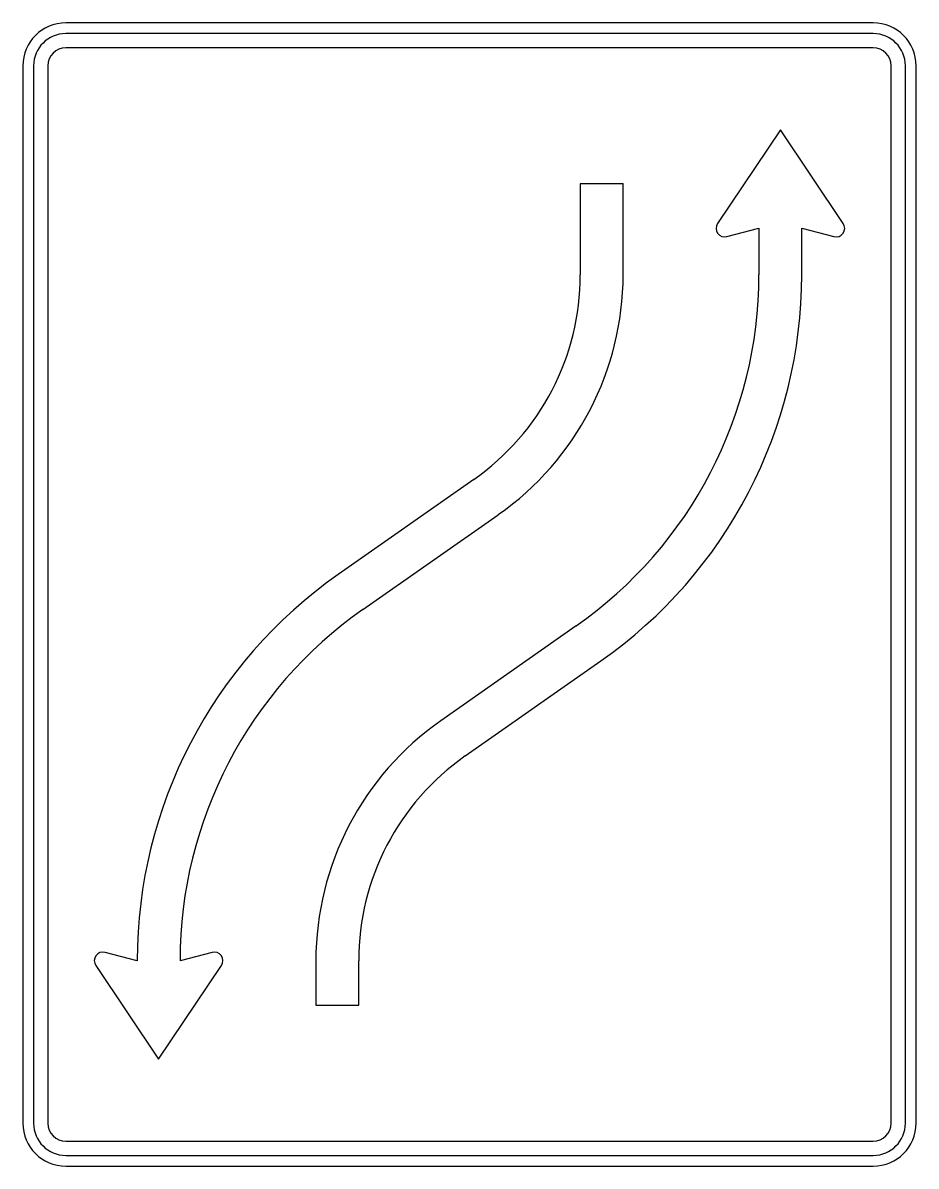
# Model space of a CAD drawing. Extents: x 0 to 1250, y 0 to 1600.
import ezdxf

# ---------------------------------------------------------------- set-up
doc = ezdxf.new("R2010")
doc.units = 0
doc.header["$LTSCALE"] = 25
doc.linetypes.add('AUSGEZOGEN', pattern=[0])
doc.layers.get('0').update_dxf_attribs({"linetype": 'AUSGEZOGEN'})

msp = doc.modelspace()

# ---------------------------------------------------------------- linework, layer by layer
for p, q in [((1190, 1600), (60, 1600)), ((1190, 1585), (60, 1585)), ((1190, 1565), (60, 1565)), ((0, 1540), (0, 60)), ((15, 1540), (15, 60)), ((35, 1540), (35, 60)), ((1215, 60), (1215, 1540)), ((1235, 60), (1235, 1540)), ((1250, 60), (1250, 1540)), ((1060, 1450.5), (972, 1319.2)), ((1148, 1319.2), (1060, 1450.5)), ((840, 1374.5), (780, 1374.5)), ((780, 1374.5), (780, 1247.5)), ((840, 1247.5), (840, 1375)), ((985, 1300.9), (1030, 1312.5)), ((1030, 1312.5), (1030, 1247.5)), ((1090, 1312.5), (1135, 1300.9)), ((1090, 1247.5), (1090, 1312.5)), ((630.9, 960.9), (441.3, 828)), ((475.7, 778.9), (665.3, 911.7)), ((774.3, 756.1), (584.7, 623.3)), ((619.1, 574.1), (808.7, 707)), ((160, 287.5), (115, 299.1)), ((265, 299.1), (220, 287.5)), ((102, 280.8), (190, 149.5)), ((190, 149.5), (278, 280.8)), ((410, 287.5), (410, 225.5)), ((470, 225.5), (470, 287.5)), ((410, 225.5), (470, 225.5)), ((60, 35), (1190, 35)), ((60, 15), (1190, 15)), ((60, 0), (1190, 0))]:
    msp.add_line(p, q)
for centre, radius, start, end in [((60, 1540), 60, 90, 180), ((1190, 1540), 60, 0, 90), ((60, 1540), 45, 90, 180), ((1190, 1540), 45, 0, 90), ((60, 1540), 25, 90, 180), ((1190, 1540), 25, 0, 90), ((982, 1312.5), 12, 146.195, 284.475), ((1138, 1312.5), 12, 255.525, 393.805), ((430, 1247.5), 350, 305.02, 360), ((430, 1247.5), 410, 305.02, 360), ((430, 1247.5), 600, 305.02, 360), ((430, 1247.5), 660, 305.02, 360), ((820, 287.5), 660, 125.02, 180), ((820, 287.5), 600, 125.02, 180), ((820, 287.5), 410, 125.02, 180), ((820, 287.5), 350, 125.02, 180), ((112, 287.5), 12, 75.525, 213.805), ((268, 287.5), 12, 326.195, 464.475), ((60, 60), 60, 180, 270), ((60, 60), 45, 180, 270), ((60, 60), 25, 180, 270), ((1190, 60), 60, 270, 360), ((1190, 60), 45, 270, 360), ((1190, 60), 25, 270, 360)]:
    msp.add_arc(centre, radius, start, end)

doc.saveas('drawing.dxf')
